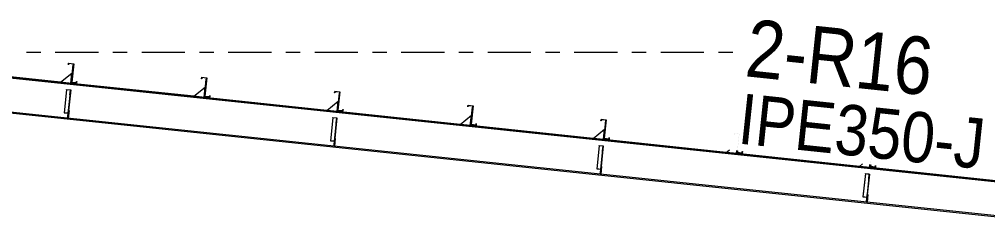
# Model space of a CAD drawing. Header units: millimetres. Extents: x -88 to 735, y -128 to 446.
# Drawn here: x 345.1 to 412.3, y 373.7 to 387.6 of the extents above; entities that cross this region are included whole.
import ezdxf

# ---------------------------------------------------------------- set-up
doc = ezdxf.new("R2010")
doc.units = ezdxf.units.MM
for name, pattern in [('XKITLINE00', [0]), ('XKITLINE02', [4, 2, -2]), ('XKITLINE03', [6, 3, -1, 1, -1])]:
    doc.linetypes.add(name, pattern=pattern)
for name, color, linetype, lineweight in [('Part', 2, 'Continuous', 0), ('PartMark', 7, 'Continuous', 0), ('S-grid', 1, 'Continuous', 0)]:
    doc.layers.add(name, color=color, linetype=linetype, lineweight=lineweight)
doc.styles.add('ARIAL', font='ARIAL.TTF')

# ---------------------------------------------------------------- blocks, each defined once
blk = doc.blocks.new('*A549')
at = {"layer": 'Part'}
blk.add_hatch(color=3, dxfattribs=at).paths.add_polyline_path([(348.378, 382.749), (348.38, 382.766), (348.664, 382.736), (348.628, 382.392), (348.613, 382.394), (348.648, 382.721)], flags=17)
blk = doc.blocks.new('*A550')
at = {"layer": 'Part'}
blk.add_hatch(color=3, dxfattribs=at).paths.add_polyline_path([(366.847, 380.801), (366.849, 380.818), (367.133, 380.788), (367.097, 380.444), (367.082, 380.446), (367.117, 380.773)], flags=17)
blk = doc.blocks.new('*A551')
at = {"layer": 'Part'}
blk.add_hatch(color=3, dxfattribs=at).paths.add_polyline_path([(385.316, 378.853), (385.318, 378.87), (385.602, 378.84), (385.566, 378.496), (385.551, 378.498), (385.586, 378.825)], flags=17)
blk = doc.blocks.new('*A576')
at = {"layer": 'Part'}
blk.add_hatch(color=3, dxfattribs=at).paths.add_polyline_path([(404.469, 377.389), (404.479, 377.483), (404.492, 377.481), (404.481, 377.375), (404.126, 377.412), (404.261, 378.692), (403.931, 378.727), (403.921, 378.633), (403.908, 378.635), (403.92, 378.741), (404.275, 378.704), (404.14, 377.424)], flags=17)
blk = doc.blocks.new('*A577')
at = {"layer": 'Part'}
blk.add_hatch(color=3, dxfattribs=at).paths.add_polyline_path([(404.469, 377.389), (404.479, 377.483), (404.492, 377.481), (404.481, 377.375), (404.126, 377.412), (404.261, 378.692), (403.931, 378.727), (403.921, 378.633), (403.908, 378.635), (403.92, 378.741), (404.275, 378.704), (404.14, 377.424)], flags=17)
blk = doc.blocks.new('*A578')
at = {"layer": 'Part'}
blk.add_hatch(color=3, dxfattribs=at).paths.add_polyline_path([(395.235, 378.363), (395.245, 378.457), (395.258, 378.455), (395.246, 378.349), (394.891, 378.386), (395.026, 379.666), (394.697, 379.701), (394.687, 379.607), (394.674, 379.609), (394.685, 379.715), (395.04, 379.678), (394.905, 378.398)], flags=17)
blk = doc.blocks.new('*A579')
at = {"layer": 'Part'}
blk.add_hatch(color=3, dxfattribs=at).paths.add_polyline_path([(395.235, 378.363), (395.245, 378.457), (395.258, 378.455), (395.246, 378.349), (394.891, 378.386), (395.026, 379.666), (394.697, 379.701), (394.687, 379.607), (394.674, 379.609), (394.685, 379.715), (395.04, 379.678), (394.905, 378.398)], flags=17)
blk = doc.blocks.new('*A580')
at = {"layer": 'Part'}
blk.add_hatch(color=3, dxfattribs=at).paths.add_polyline_path([(386, 379.337), (386.01, 379.431), (386.023, 379.429), (386.012, 379.323), (385.657, 379.36), (385.792, 380.64), (385.462, 380.675), (385.452, 380.581), (385.439, 380.583), (385.451, 380.689), (385.806, 380.652), (385.671, 379.372)], flags=17)
blk = doc.blocks.new('*A581')
at = {"layer": 'Part'}
blk.add_hatch(color=3, dxfattribs=at).paths.add_polyline_path([(386, 379.337), (386.01, 379.431), (386.023, 379.429), (386.012, 379.323), (385.657, 379.36), (385.792, 380.64), (385.462, 380.675), (385.452, 380.581), (385.439, 380.583), (385.451, 380.689), (385.806, 380.652), (385.671, 379.372)], flags=17)
blk = doc.blocks.new('*A582')
at = {"layer": 'Part'}
blk.add_hatch(color=3, dxfattribs=at).paths.add_polyline_path([(376.766, 380.311), (376.776, 380.405), (376.789, 380.403), (376.777, 380.297), (376.422, 380.334), (376.557, 381.614), (376.228, 381.649), (376.218, 381.555), (376.205, 381.557), (376.216, 381.663), (376.571, 381.626), (376.436, 380.346)], flags=17)
blk = doc.blocks.new('*A583')
at = {"layer": 'Part'}
blk.add_hatch(color=3, dxfattribs=at).paths.add_polyline_path([(376.766, 380.311), (376.776, 380.405), (376.789, 380.403), (376.777, 380.297), (376.422, 380.334), (376.557, 381.614), (376.228, 381.649), (376.218, 381.555), (376.205, 381.557), (376.216, 381.663), (376.571, 381.626), (376.436, 380.346)], flags=17)
blk = doc.blocks.new('*A584')
at = {"layer": 'Part'}
blk.add_hatch(color=3, dxfattribs=at).paths.add_polyline_path([(349.062, 383.233), (349.072, 383.327), (349.085, 383.326), (349.074, 383.219), (348.719, 383.256), (348.854, 384.536), (348.524, 384.571), (348.514, 384.477), (348.501, 384.479), (348.513, 384.585), (348.868, 384.548), (348.733, 383.268)], flags=17)
blk = doc.blocks.new('*A586')
at = {"layer": 'Part'}
blk.add_hatch(color=3, dxfattribs=at).paths.add_polyline_path([(367.531, 381.285), (367.541, 381.379), (367.554, 381.377), (367.543, 381.271), (367.188, 381.308), (367.323, 382.588), (366.993, 382.623), (366.983, 382.529), (366.97, 382.531), (366.982, 382.637), (367.337, 382.6), (367.202, 381.32)], flags=17)
blk = doc.blocks.new('*A587')
at = {"layer": 'Part'}
blk.add_hatch(color=3, dxfattribs=at).paths.add_polyline_path([(367.531, 381.285), (367.541, 381.379), (367.554, 381.377), (367.543, 381.271), (367.188, 381.308), (367.323, 382.588), (366.993, 382.623), (366.983, 382.529), (366.97, 382.531), (366.982, 382.637), (367.337, 382.6), (367.202, 381.32)], flags=17)
blk = doc.blocks.new('*A588')
at = {"layer": 'Part'}
blk.add_hatch(color=3, dxfattribs=at).paths.add_polyline_path([(358.297, 382.259), (358.307, 382.353), (358.32, 382.352), (358.308, 382.245), (357.953, 382.282), (358.088, 383.562), (357.759, 383.597), (357.749, 383.503), (357.736, 383.505), (357.747, 383.611), (358.102, 383.574), (357.967, 382.294)], flags=17)
blk = doc.blocks.new('*A589')
at = {"layer": 'Part'}
blk.add_hatch(color=3, dxfattribs=at).paths.add_polyline_path([(358.297, 382.259), (358.307, 382.353), (358.32, 382.352), (358.308, 382.245), (357.953, 382.282), (358.088, 383.562), (357.759, 383.597), (357.749, 383.503), (357.736, 383.505), (357.747, 383.611), (358.102, 383.574), (357.967, 382.294)], flags=17)
blk = doc.blocks.new('*A590')
at = {"layer": 'Part'}
blk.add_hatch(color=3, dxfattribs=at).paths.add_polyline_path([(349.062, 383.233), (349.072, 383.327), (349.085, 383.326), (349.074, 383.219), (348.719, 383.256), (348.854, 384.536), (348.524, 384.571), (348.514, 384.477), (348.501, 384.479), (348.513, 384.585), (348.868, 384.548), (348.733, 383.268)], flags=17)
blk = doc.blocks.new('*A592')
at = {"layer": 'Part'}
blk.add_hatch(color=3, dxfattribs=at).paths.add_polyline_path([(403.785, 376.905), (403.787, 376.922), (404.071, 376.892), (404.034, 376.548), (404.02, 376.55), (404.055, 376.876)], flags=17)
blk = doc.blocks.new('*A2058')
at = {"layer": 'S-grid', "color": 1, "linetype": 'XKITLINE03', "lineweight": 0}
blk.add_line((-48.412, 385.368), (395.032, 385.368), dxfattribs=at)
blk = doc.blocks.new('*A2416')
at = {"layer": 'Part', "color": 7, "linetype": 'XKITLINE02', "lineweight": 0}
for p, q in [((329.781, 382.668), (329.781, 385.004)), ((329.781, 385.004), (330.596, 385.004)), ((330.611, 385.016), (330.596, 385.004)), ((330.611, 385.016), (330.697, 385.085)), ((331.308, 385.021), (330.697, 385.085)), ((330.697, 385.085), (330.697, 385.085)), ((339.477, 384.159), (338.731, 384.238)), ((348.711, 383.185), (347.965, 383.264)), ((331.046, 382.535), (330.761, 382.565)), ((331.054, 382.613), (330.77, 382.643)), ((357.946, 382.211), (357.2, 382.29)), ((367.18, 381.237), (366.434, 381.316)), ((376.415, 380.263), (375.669, 380.342)), ((385.649, 379.289), (384.903, 379.368)), ((394.884, 378.315), (394.138, 378.394)), ((404.118, 377.341), (403.372, 377.42)), ((413.353, 376.367), (412.607, 376.446)), ((414.774, 376.217), (413.815, 376.318)), ((414.881, 376.206), (414.618, 373.72))]:
    blk.add_line(p, q, dxfattribs=at)
at = {"layer": 'Part', "color": 2, "linetype": 'XKITLINE00', "lineweight": 0}
for p, q in [((330.611, 385.016), (330.697, 385.085)), ((414.872, 376.128), (330.611, 385.016)), ((330.697, 385.085), (414.881, 376.206)), ((338.731, 384.238), (331.308, 385.021)), ((347.965, 383.264), (339.477, 384.159)), ((357.2, 382.29), (348.711, 383.185)), ((330.77, 382.643), (329.781, 382.747)), ((330.761, 382.565), (329.781, 382.668)), ((414.618, 373.72), (331.046, 382.535)), ((414.627, 373.798), (331.054, 382.613)), ((366.434, 381.316), (357.946, 382.211)), ((375.669, 380.342), (367.18, 381.237)), ((384.903, 379.368), (376.415, 380.263)), ((394.138, 378.394), (385.649, 379.289)), ((403.372, 377.42), (394.884, 378.315)), ((412.607, 376.446), (404.118, 377.341)), ((413.815, 376.318), (413.353, 376.367)), ((414.881, 376.206), (414.774, 376.217))]:
    blk.add_line(p, q, dxfattribs=at)
blk = doc.blocks.new('*A2482')
at = {"layer": 'Part', "color": 7, "linetype": 'XKITLINE02', "lineweight": 0}
for p, q in [((348.38, 382.766), (348.21, 381.154)), ((348.648, 382.721), (348.456, 380.902)), ((348.47, 380.901), (348.664, 382.736)), ((348.21, 381.154), (348.48, 381.125)), ((348.211, 381.165), (348.495, 381.135)), ((348.456, 380.902), (348.47, 380.901))]:
    blk.add_line(p, q, dxfattribs=at)
blk = doc.blocks.new('*A2483')
at = {"layer": 'Part', "color": 7, "linetype": 'XKITLINE02', "lineweight": 0}
for p, q in [((348.513, 381.31), (348.457, 380.777)), ((348.468, 380.884), (348.504, 380.88)), ((348.493, 380.774), (348.549, 381.306)), ((348.549, 381.306), (348.513, 381.31)), ((348.457, 380.777), (348.493, 380.774))]:
    blk.add_line(p, q, dxfattribs=at)
blk = doc.blocks.new('*A2484')
at = {"layer": 'Part', "color": 2, "linetype": 'XKITLINE00', "lineweight": 0}
for p, q in [((348.378, 382.749), (348.21, 381.154)), ((348.378, 382.749), (348.38, 382.766)), ((348.648, 382.721), (348.378, 382.749)), ((348.38, 382.766), (348.664, 382.736)), ((348.613, 382.394), (348.456, 380.902)), ((348.664, 382.736), (348.489, 381.077)), ((348.613, 382.394), (348.648, 382.721)), ((348.628, 382.392), (348.613, 382.394)), ((348.21, 381.154), (348.48, 381.125)), ((348.456, 380.902), (348.47, 380.901))]:
    blk.add_line(p, q, dxfattribs=at)
at = {"layer": 'Part', "color": 7, "linetype": 'XKITLINE02', "lineweight": 0}
for p, q in [((348.211, 381.165), (348.495, 381.135)), ((348.489, 381.077), (348.47, 380.901))]:
    blk.add_line(p, q, dxfattribs=at)
blk = doc.blocks.new('*A2485')
at = {"layer": 'Part', "color": 2, "linetype": 'XKITLINE00', "lineweight": 0}
for p, q in [((348.457, 380.777), (348.489, 381.077)), ((348.549, 381.306), (348.493, 380.774)), ((348.513, 381.31), (348.549, 381.306))]:
    blk.add_line(p, q, dxfattribs=at)
at = {"layer": 'Part', "color": 7, "linetype": 'XKITLINE02', "lineweight": 0}
for p, q in [((348.468, 380.884), (348.504, 380.88)), ((348.489, 381.077), (348.513, 381.31)), ((348.493, 380.774), (348.457, 380.777))]:
    blk.add_line(p, q, dxfattribs=at)
blk = doc.blocks.new('*A2486')
at = {"layer": 'Part', "color": 2, "linetype": 'XKITLINE00', "lineweight": 0}
for p, q in [((347.965, 383.264), (348.751, 383.9)), ((348.676, 383.189), (347.965, 383.264))]:
    blk.add_line(p, q, dxfattribs=at)
at = {"layer": 'Part', "color": 7, "linetype": 'XKITLINE02', "lineweight": 0}
blk.add_line((348.676, 383.189), (348.751, 383.9), dxfattribs=at)
blk = doc.blocks.new('*A2487')
at = {"layer": 'Part', "color": 2, "linetype": 'XKITLINE00', "lineweight": 0}
for p, q in [((357.2, 382.29), (357.985, 382.925)), ((357.91, 382.215), (357.2, 382.29))]:
    blk.add_line(p, q, dxfattribs=at)
at = {"layer": 'Part', "color": 7, "linetype": 'XKITLINE02', "lineweight": 0}
blk.add_line((357.91, 382.215), (357.985, 382.925), dxfattribs=at)
blk = doc.blocks.new('*A2488')
at = {"layer": 'Part', "color": 2, "linetype": 'XKITLINE00', "lineweight": 0}
for p, q in [((358.045, 383.494), (357.91, 382.215)), ((358.081, 383.49), (358.045, 383.494)), ((357.946, 382.211), (357.91, 382.215)), ((357.953, 382.282), (357.946, 382.211))]:
    blk.add_line(p, q, dxfattribs=at)
at = {"layer": 'Part', "color": 7, "linetype": 'XKITLINE02', "lineweight": 0}
blk.add_line((357.953, 382.282), (358.081, 383.49), dxfattribs=at)
blk = doc.blocks.new('*A2489')
at = {"layer": 'Part', "color": 2, "linetype": 'XKITLINE00', "lineweight": 0}
for p, q in [((348.811, 384.468), (348.676, 383.189)), ((348.846, 384.464), (348.811, 384.468)), ((348.711, 383.185), (348.676, 383.189)), ((348.719, 383.256), (348.711, 383.185))]:
    blk.add_line(p, q, dxfattribs=at)
at = {"layer": 'Part', "color": 7, "linetype": 'XKITLINE02', "lineweight": 0}
blk.add_line((348.719, 383.256), (348.846, 384.464), dxfattribs=at)
blk = doc.blocks.new('*A2492')
at = {"layer": 'Part', "color": 7, "linetype": 'XKITLINE02', "lineweight": 0}
for p, q in [((385.318, 378.87), (385.148, 377.258)), ((385.586, 378.825), (385.394, 377.006)), ((385.408, 377.005), (385.602, 378.84)), ((385.148, 377.258), (385.418, 377.229)), ((385.149, 377.269), (385.433, 377.239)), ((385.394, 377.006), (385.408, 377.005))]:
    blk.add_line(p, q, dxfattribs=at)
blk = doc.blocks.new('*A2493')
at = {"layer": 'Part', "color": 7, "linetype": 'XKITLINE02', "lineweight": 0}
for p, q in [((366.849, 380.818), (366.679, 379.206)), ((367.117, 380.773), (366.925, 378.954)), ((366.939, 378.953), (367.133, 380.788)), ((366.679, 379.206), (366.949, 379.177)), ((366.68, 379.217), (366.964, 379.187)), ((366.925, 378.954), (366.939, 378.953))]:
    blk.add_line(p, q, dxfattribs=at)
blk = doc.blocks.new('*A2494')
at = {"layer": 'Part', "color": 2, "linetype": 'XKITLINE00', "lineweight": 0}
for p, q in [((366.847, 380.801), (366.679, 379.206)), ((366.847, 380.801), (366.849, 380.818)), ((367.117, 380.773), (366.847, 380.801)), ((366.849, 380.818), (367.133, 380.788)), ((367.082, 380.446), (366.925, 378.954)), ((367.133, 380.788), (366.958, 379.129)), ((367.082, 380.446), (367.117, 380.773)), ((367.097, 380.444), (367.082, 380.446)), ((366.679, 379.206), (366.949, 379.177)), ((366.925, 378.954), (366.939, 378.953))]:
    blk.add_line(p, q, dxfattribs=at)
at = {"layer": 'Part', "color": 7, "linetype": 'XKITLINE02', "lineweight": 0}
for p, q in [((366.68, 379.217), (366.964, 379.187)), ((366.958, 379.129), (366.939, 378.953))]:
    blk.add_line(p, q, dxfattribs=at)
blk = doc.blocks.new('*A2495')
at = {"layer": 'Part', "color": 7, "linetype": 'XKITLINE02', "lineweight": 0}
for p, q in [((366.982, 379.362), (366.926, 378.829)), ((366.926, 378.829), (366.962, 378.826)), ((366.937, 378.936), (366.973, 378.932)), ((366.962, 378.826), (367.018, 379.358)), ((367.018, 379.358), (366.982, 379.362))]:
    blk.add_line(p, q, dxfattribs=at)
blk = doc.blocks.new('*A2496')
at = {"layer": 'Part', "color": 2, "linetype": 'XKITLINE00', "lineweight": 0}
for p, q in [((367.28, 382.52), (367.145, 381.241)), ((367.315, 382.516), (367.28, 382.52)), ((367.18, 381.237), (367.145, 381.241)), ((367.188, 381.308), (367.18, 381.237))]:
    blk.add_line(p, q, dxfattribs=at)
at = {"layer": 'Part', "color": 7, "linetype": 'XKITLINE02', "lineweight": 0}
blk.add_line((367.188, 381.308), (367.315, 382.516), dxfattribs=at)
blk = doc.blocks.new('*A2497')
at = {"layer": 'Part', "color": 2, "linetype": 'XKITLINE00', "lineweight": 0}
for p, q in [((366.434, 381.316), (367.22, 381.951)), ((367.145, 381.241), (366.434, 381.316))]:
    blk.add_line(p, q, dxfattribs=at)
at = {"layer": 'Part', "color": 7, "linetype": 'XKITLINE02', "lineweight": 0}
blk.add_line((367.145, 381.241), (367.22, 381.951), dxfattribs=at)
blk = doc.blocks.new('*A2498')
at = {"layer": 'Part', "color": 2, "linetype": 'XKITLINE00', "lineweight": 0}
for p, q in [((376.514, 381.546), (376.379, 380.267)), ((376.55, 381.542), (376.514, 381.546)), ((376.415, 380.263), (376.379, 380.267)), ((376.422, 380.334), (376.415, 380.263))]:
    blk.add_line(p, q, dxfattribs=at)
at = {"layer": 'Part', "color": 7, "linetype": 'XKITLINE02', "lineweight": 0}
blk.add_line((376.422, 380.334), (376.55, 381.542), dxfattribs=at)
blk = doc.blocks.new('*A2499')
at = {"layer": 'Part', "color": 2, "linetype": 'XKITLINE00', "lineweight": 0}
for p, q in [((375.669, 380.342), (376.454, 380.977)), ((376.379, 380.267), (375.669, 380.342))]:
    blk.add_line(p, q, dxfattribs=at)
at = {"layer": 'Part', "color": 7, "linetype": 'XKITLINE02', "lineweight": 0}
blk.add_line((376.379, 380.267), (376.454, 380.977), dxfattribs=at)
blk = doc.blocks.new('*A2500')
at = {"layer": 'Part', "color": 2, "linetype": 'XKITLINE00', "lineweight": 0}
for p, q in [((366.926, 378.829), (366.958, 379.129)), ((367.018, 379.358), (366.962, 378.826)), ((366.982, 379.362), (367.018, 379.358))]:
    blk.add_line(p, q, dxfattribs=at)
at = {"layer": 'Part', "color": 7, "linetype": 'XKITLINE02', "lineweight": 0}
for p, q in [((366.962, 378.826), (366.926, 378.829)), ((366.937, 378.936), (366.973, 378.932)), ((366.958, 379.129), (366.982, 379.362))]:
    blk.add_line(p, q, dxfattribs=at)
blk = doc.blocks.new('*A2501')
at = {"layer": 'Part', "color": 2, "linetype": 'XKITLINE00', "lineweight": 0}
for p, q in [((385.749, 380.572), (385.614, 379.293)), ((385.784, 380.568), (385.749, 380.572)), ((385.649, 379.289), (385.614, 379.293)), ((385.657, 379.36), (385.649, 379.289))]:
    blk.add_line(p, q, dxfattribs=at)
at = {"layer": 'Part', "color": 7, "linetype": 'XKITLINE02', "lineweight": 0}
blk.add_line((385.657, 379.36), (385.784, 380.568), dxfattribs=at)
blk = doc.blocks.new('*A2502')
at = {"layer": 'Part', "color": 2, "linetype": 'XKITLINE00', "lineweight": 0}
for p, q in [((384.903, 379.368), (385.689, 380.003)), ((385.614, 379.293), (384.903, 379.368))]:
    blk.add_line(p, q, dxfattribs=at)
at = {"layer": 'Part', "color": 7, "linetype": 'XKITLINE02', "lineweight": 0}
blk.add_line((385.614, 379.293), (385.689, 380.003), dxfattribs=at)
blk = doc.blocks.new('*A2503')
at = {"layer": 'Part', "color": 2, "linetype": 'XKITLINE00', "lineweight": 0}
for p, q in [((385.316, 378.853), (385.148, 377.258)), ((385.316, 378.853), (385.318, 378.87)), ((385.586, 378.825), (385.316, 378.853)), ((385.318, 378.87), (385.602, 378.84)), ((385.602, 378.84), (385.427, 377.181)), ((385.551, 378.498), (385.586, 378.825)), ((385.551, 378.498), (385.394, 377.006)), ((385.551, 378.498), (385.566, 378.496)), ((385.148, 377.258), (385.418, 377.229)), ((385.394, 377.006), (385.408, 377.005))]:
    blk.add_line(p, q, dxfattribs=at)
at = {"layer": 'Part', "color": 7, "linetype": 'XKITLINE02', "lineweight": 0}
for p, q in [((385.149, 377.269), (385.433, 377.239)), ((385.408, 377.005), (385.427, 377.181))]:
    blk.add_line(p, q, dxfattribs=at)
blk = doc.blocks.new('*A2504')
at = {"layer": 'Part', "color": 7, "linetype": 'XKITLINE02', "lineweight": 0}
for p, q in [((385.451, 377.414), (385.395, 376.881)), ((385.395, 376.881), (385.431, 376.878)), ((385.406, 376.988), (385.442, 376.984)), ((385.431, 376.878), (385.487, 377.41)), ((385.487, 377.41), (385.451, 377.414))]:
    blk.add_line(p, q, dxfattribs=at)
blk = doc.blocks.new('*A2505')
at = {"layer": 'Part', "color": 2, "linetype": 'XKITLINE00', "lineweight": 0}
for p, q in [((385.395, 376.881), (385.427, 377.181)), ((385.487, 377.41), (385.431, 376.878)), ((385.451, 377.414), (385.487, 377.41))]:
    blk.add_line(p, q, dxfattribs=at)
at = {"layer": 'Part', "color": 7, "linetype": 'XKITLINE02', "lineweight": 0}
for p, q in [((385.431, 376.878), (385.395, 376.881)), ((385.406, 376.988), (385.442, 376.984)), ((385.427, 377.181), (385.451, 377.414))]:
    blk.add_line(p, q, dxfattribs=at)
blk = doc.blocks.new('*A2507')
at = {"layer": 'Part', "color": 2, "linetype": 'XKITLINE00', "lineweight": 0}
blk.add_line((403.592, 377.598), (403.372, 377.42), dxfattribs=at)
at = {"layer": 'Part', "color": 7, "linetype": 'XKITLINE02', "lineweight": 0}
for p, q in [((404.083, 377.345), (404.104, 377.544)), ((403.372, 377.42), (404.083, 377.345))]:
    blk.add_line(p, q, dxfattribs=at)
blk = doc.blocks.new('*A2508')
at = {"layer": 'Part', "color": 2, "linetype": 'XKITLINE00', "lineweight": 0}
for p, q in [((404.104, 377.544), (404.083, 377.345)), ((404.126, 377.412), (404.118, 377.341))]:
    blk.add_line(p, q, dxfattribs=at)
at = {"layer": 'Part', "color": 7, "linetype": 'XKITLINE02', "lineweight": 0}
for p, q in [((404.126, 377.412), (404.139, 377.54)), ((404.118, 377.341), (404.083, 377.345))]:
    blk.add_line(p, q, dxfattribs=at)
blk = doc.blocks.new('*A2509')
at = {"layer": 'Part', "color": 2, "linetype": 'XKITLINE00', "lineweight": 0}
for p, q in [((394.138, 378.394), (394.358, 378.572)), ((394.848, 378.319), (394.138, 378.394))]:
    blk.add_line(p, q, dxfattribs=at)
at = {"layer": 'Part', "color": 7, "linetype": 'XKITLINE02', "lineweight": 0}
blk.add_line((394.848, 378.319), (394.869, 378.518), dxfattribs=at)
blk = doc.blocks.new('*A2510')
at = {"layer": 'Part', "color": 2, "linetype": 'XKITLINE00', "lineweight": 0}
for p, q in [((394.869, 378.518), (394.848, 378.319)), ((394.884, 378.315), (394.848, 378.319)), ((394.891, 378.386), (394.884, 378.315))]:
    blk.add_line(p, q, dxfattribs=at)
at = {"layer": 'Part', "color": 7, "linetype": 'XKITLINE02', "lineweight": 0}
blk.add_line((394.891, 378.386), (394.905, 378.514), dxfattribs=at)
blk = doc.blocks.new('*A2581')
at = {"layer": 'Part', "color": 2, "linetype": 'XKITLINE00', "lineweight": 0}
for p, q in [((404.126, 377.412), (404.139, 377.54)), ((404.152, 377.539), (404.14, 377.424)), ((404.469, 377.389), (404.479, 377.483)), ((404.479, 377.483), (404.492, 377.481)), ((404.492, 377.481), (404.481, 377.375)), ((404.481, 377.375), (404.126, 377.412)), ((404.14, 377.424), (404.469, 377.389))]:
    blk.add_line(p, q, dxfattribs=at)
blk = doc.blocks.new('*A2582')
at = {"layer": 'Part', "color": 2, "linetype": 'XKITLINE00', "lineweight": 0}
for p, q in [((404.126, 377.412), (404.139, 377.54)), ((404.152, 377.539), (404.14, 377.424)), ((404.469, 377.389), (404.479, 377.483)), ((404.479, 377.483), (404.492, 377.481)), ((404.492, 377.481), (404.481, 377.375)), ((404.481, 377.375), (404.126, 377.412)), ((404.14, 377.424), (404.469, 377.389))]:
    blk.add_line(p, q, dxfattribs=at)
blk = doc.blocks.new('*A2583')
at = {"layer": 'Part', "color": 2, "linetype": 'XKITLINE00', "lineweight": 0}
for p, q in [((394.891, 378.386), (394.905, 378.514)), ((395.246, 378.349), (394.891, 378.386)), ((394.917, 378.513), (394.905, 378.398)), ((394.905, 378.398), (395.235, 378.363)), ((395.235, 378.363), (395.245, 378.457)), ((395.245, 378.457), (395.258, 378.455)), ((395.258, 378.455), (395.246, 378.349))]:
    blk.add_line(p, q, dxfattribs=at)
blk = doc.blocks.new('*A2584')
at = {"layer": 'Part', "color": 2, "linetype": 'XKITLINE00', "lineweight": 0}
for p, q in [((394.891, 378.386), (394.905, 378.514)), ((395.246, 378.349), (394.891, 378.386)), ((394.917, 378.513), (394.905, 378.398)), ((394.905, 378.398), (395.235, 378.363)), ((395.235, 378.363), (395.245, 378.457)), ((395.245, 378.457), (395.258, 378.455)), ((395.258, 378.455), (395.246, 378.349))]:
    blk.add_line(p, q, dxfattribs=at)
blk = doc.blocks.new('*A2585')
at = {"layer": 'Part', "color": 2, "linetype": 'XKITLINE00', "lineweight": 0}
for p, q in [((385.439, 380.583), (385.451, 380.689)), ((385.452, 380.581), (385.439, 380.583)), ((385.451, 380.689), (385.806, 380.652)), ((385.462, 380.675), (385.452, 380.581)), ((385.792, 380.64), (385.462, 380.675)), ((385.657, 379.36), (385.792, 380.64)), ((385.806, 380.652), (385.671, 379.372)), ((386.012, 379.323), (385.657, 379.36)), ((385.671, 379.372), (386, 379.337)), ((386, 379.337), (386.01, 379.431)), ((386.01, 379.431), (386.023, 379.429)), ((386.023, 379.429), (386.012, 379.323))]:
    blk.add_line(p, q, dxfattribs=at)
blk = doc.blocks.new('*A2586')
at = {"layer": 'Part', "color": 2, "linetype": 'XKITLINE00', "lineweight": 0}
for p, q in [((385.439, 380.583), (385.451, 380.689)), ((385.452, 380.581), (385.439, 380.583)), ((385.451, 380.689), (385.806, 380.652)), ((385.462, 380.675), (385.452, 380.581)), ((385.792, 380.64), (385.462, 380.675)), ((385.657, 379.36), (385.792, 380.64)), ((385.806, 380.652), (385.671, 379.372)), ((386.012, 379.323), (385.657, 379.36)), ((385.671, 379.372), (386, 379.337)), ((386, 379.337), (386.01, 379.431)), ((386.01, 379.431), (386.023, 379.429)), ((386.023, 379.429), (386.012, 379.323))]:
    blk.add_line(p, q, dxfattribs=at)
blk = doc.blocks.new('*A2587')
at = {"layer": 'Part', "color": 2, "linetype": 'XKITLINE00', "lineweight": 0}
for p, q in [((376.205, 381.557), (376.216, 381.663)), ((376.218, 381.555), (376.205, 381.557)), ((376.216, 381.663), (376.571, 381.626)), ((376.228, 381.649), (376.218, 381.555)), ((376.557, 381.614), (376.228, 381.649)), ((376.422, 380.334), (376.557, 381.614)), ((376.571, 381.626), (376.436, 380.346)), ((376.777, 380.297), (376.422, 380.334)), ((376.436, 380.346), (376.766, 380.311)), ((376.766, 380.311), (376.776, 380.405)), ((376.776, 380.405), (376.789, 380.403)), ((376.789, 380.403), (376.777, 380.297))]:
    blk.add_line(p, q, dxfattribs=at)
blk = doc.blocks.new('*A2588')
at = {"layer": 'Part', "color": 2, "linetype": 'XKITLINE00', "lineweight": 0}
for p, q in [((376.205, 381.557), (376.216, 381.663)), ((376.218, 381.555), (376.205, 381.557)), ((376.216, 381.663), (376.571, 381.626)), ((376.228, 381.649), (376.218, 381.555)), ((376.557, 381.614), (376.228, 381.649)), ((376.422, 380.334), (376.557, 381.614)), ((376.571, 381.626), (376.436, 380.346)), ((376.777, 380.297), (376.422, 380.334)), ((376.436, 380.346), (376.766, 380.311)), ((376.766, 380.311), (376.776, 380.405)), ((376.776, 380.405), (376.789, 380.403)), ((376.789, 380.403), (376.777, 380.297))]:
    blk.add_line(p, q, dxfattribs=at)
blk = doc.blocks.new('*A2589')
at = {"layer": 'Part', "color": 2, "linetype": 'XKITLINE00', "lineweight": 0}
for p, q in [((348.501, 384.479), (348.513, 384.585)), ((348.514, 384.477), (348.501, 384.479)), ((348.513, 384.585), (348.868, 384.548)), ((348.524, 384.571), (348.514, 384.477)), ((348.854, 384.536), (348.524, 384.571)), ((348.719, 383.256), (348.854, 384.536)), ((348.868, 384.548), (348.733, 383.268)), ((349.074, 383.219), (348.719, 383.256)), ((348.733, 383.268), (349.062, 383.233)), ((349.062, 383.233), (349.072, 383.327)), ((349.072, 383.327), (349.085, 383.326)), ((349.085, 383.326), (349.074, 383.219))]:
    blk.add_line(p, q, dxfattribs=at)
blk = doc.blocks.new('*A2591')
at = {"layer": 'Part', "color": 2, "linetype": 'XKITLINE00', "lineweight": 0}
for p, q in [((366.97, 382.531), (366.982, 382.637)), ((366.983, 382.529), (366.97, 382.531)), ((366.982, 382.637), (367.337, 382.6)), ((366.993, 382.623), (366.983, 382.529)), ((367.323, 382.588), (366.993, 382.623)), ((367.188, 381.308), (367.323, 382.588)), ((367.337, 382.6), (367.202, 381.32)), ((367.543, 381.271), (367.188, 381.308)), ((367.202, 381.32), (367.531, 381.285)), ((367.531, 381.285), (367.541, 381.379)), ((367.541, 381.379), (367.554, 381.377)), ((367.554, 381.377), (367.543, 381.271))]:
    blk.add_line(p, q, dxfattribs=at)
blk = doc.blocks.new('*A2592')
at = {"layer": 'Part', "color": 2, "linetype": 'XKITLINE00', "lineweight": 0}
for p, q in [((366.97, 382.531), (366.982, 382.637)), ((366.983, 382.529), (366.97, 382.531)), ((366.982, 382.637), (367.337, 382.6)), ((366.993, 382.623), (366.983, 382.529)), ((367.323, 382.588), (366.993, 382.623)), ((367.188, 381.308), (367.323, 382.588)), ((367.337, 382.6), (367.202, 381.32)), ((367.543, 381.271), (367.188, 381.308)), ((367.202, 381.32), (367.531, 381.285)), ((367.531, 381.285), (367.541, 381.379)), ((367.541, 381.379), (367.554, 381.377)), ((367.554, 381.377), (367.543, 381.271))]:
    blk.add_line(p, q, dxfattribs=at)
blk = doc.blocks.new('*A2593')
at = {"layer": 'Part', "color": 2, "linetype": 'XKITLINE00', "lineweight": 0}
for p, q in [((357.736, 383.505), (357.747, 383.611)), ((357.747, 383.611), (358.102, 383.574)), ((357.759, 383.597), (357.749, 383.503)), ((358.088, 383.562), (357.759, 383.597)), ((357.953, 382.282), (358.088, 383.562)), ((358.102, 383.574), (357.967, 382.294)), ((357.749, 383.503), (357.736, 383.505)), ((358.308, 382.245), (357.953, 382.282)), ((357.967, 382.294), (358.297, 382.259)), ((358.297, 382.259), (358.307, 382.353)), ((358.307, 382.353), (358.32, 382.352)), ((358.32, 382.352), (358.308, 382.245))]:
    blk.add_line(p, q, dxfattribs=at)
blk = doc.blocks.new('*A2594')
at = {"layer": 'Part', "color": 2, "linetype": 'XKITLINE00', "lineweight": 0}
for p, q in [((357.736, 383.505), (357.747, 383.611)), ((357.747, 383.611), (358.102, 383.574)), ((357.759, 383.597), (357.749, 383.503)), ((358.088, 383.562), (357.759, 383.597)), ((357.953, 382.282), (358.088, 383.562)), ((358.102, 383.574), (357.967, 382.294)), ((357.749, 383.503), (357.736, 383.505)), ((358.308, 382.245), (357.953, 382.282)), ((357.967, 382.294), (358.297, 382.259)), ((358.297, 382.259), (358.307, 382.353)), ((358.307, 382.353), (358.32, 382.352)), ((358.32, 382.352), (358.308, 382.245))]:
    blk.add_line(p, q, dxfattribs=at)
blk = doc.blocks.new('*A2595')
at = {"layer": 'Part', "color": 2, "linetype": 'XKITLINE00', "lineweight": 0}
for p, q in [((348.501, 384.479), (348.513, 384.585)), ((348.514, 384.477), (348.501, 384.479)), ((348.513, 384.585), (348.868, 384.548)), ((348.524, 384.571), (348.514, 384.477)), ((348.854, 384.536), (348.524, 384.571)), ((348.719, 383.256), (348.854, 384.536)), ((348.868, 384.548), (348.733, 383.268)), ((349.074, 383.219), (348.719, 383.256)), ((348.733, 383.268), (349.062, 383.233)), ((349.062, 383.233), (349.072, 383.327)), ((349.072, 383.327), (349.085, 383.326)), ((349.085, 383.326), (349.074, 383.219))]:
    blk.add_line(p, q, dxfattribs=at)
blk = doc.blocks.new('*A2597')
at = {"layer": 'Part', "color": 7, "linetype": 'XKITLINE02', "lineweight": 0}
for p, q in [((403.896, 375.233), (403.92, 375.466)), ((403.9, 374.929), (403.864, 374.933)), ((403.875, 375.04), (403.911, 375.036))]:
    blk.add_line(p, q, dxfattribs=at)
at = {"layer": 'Part', "color": 2, "linetype": 'XKITLINE00', "lineweight": 0}
for p, q in [((403.956, 375.462), (403.9, 374.929)), ((403.92, 375.466), (403.956, 375.462)), ((403.864, 374.933), (403.896, 375.233))]:
    blk.add_line(p, q, dxfattribs=at)
blk = doc.blocks.new('*A2598')
at = {"layer": 'Part', "color": 7, "linetype": 'XKITLINE02', "lineweight": 0}
for p, q in [((403.92, 375.466), (403.864, 374.933)), ((403.9, 374.929), (403.956, 375.462)), ((403.956, 375.462), (403.92, 375.466)), ((403.864, 374.933), (403.9, 374.929)), ((403.875, 375.04), (403.911, 375.036))]:
    blk.add_line(p, q, dxfattribs=at)
blk = doc.blocks.new('*A2599')
at = {"layer": 'Part', "color": 7, "linetype": 'XKITLINE02', "lineweight": 0}
for p, q in [((403.787, 376.922), (403.617, 375.31)), ((404.055, 376.876), (403.863, 375.058)), ((403.877, 375.057), (404.071, 376.892)), ((403.617, 375.31), (403.886, 375.281)), ((403.618, 375.321), (403.902, 375.291)), ((403.863, 375.058), (403.877, 375.057))]:
    blk.add_line(p, q, dxfattribs=at)
blk = doc.blocks.new('*A2600')
at = {"layer": 'Part', "color": 2, "linetype": 'XKITLINE00', "lineweight": 0}
for p, q in [((403.785, 376.905), (403.617, 375.31)), ((403.785, 376.905), (403.787, 376.922)), ((404.055, 376.876), (403.785, 376.905)), ((403.787, 376.922), (404.071, 376.892)), ((404.071, 376.892), (403.896, 375.233)), ((404.02, 376.55), (404.055, 376.876)), ((404.02, 376.55), (403.863, 375.058)), ((404.034, 376.548), (404.02, 376.55)), ((403.617, 375.31), (403.886, 375.281)), ((403.863, 375.058), (403.877, 375.057))]:
    blk.add_line(p, q, dxfattribs=at)
at = {"layer": 'Part', "color": 7, "linetype": 'XKITLINE02', "lineweight": 0}
for p, q in [((403.618, 375.321), (403.902, 375.291)), ((403.896, 375.233), (403.877, 375.057))]:
    blk.add_line(p, q, dxfattribs=at)
blk = doc.blocks.new('*A2709')
at = {"layer": 'PartMark', "color": 3, "style": 'ARIAL', "width": 0.85}
blk.add_text('2-R16', height=4, rotation=-6.02179, dxfattribs=at).set_placement((395.358, 383.695))
at = {"layer": 'PartMark', "color": 7, "style": 'ARIAL', "width": 0.85}
blk.add_text('IPE350-J', height=3.5, rotation=-6.02179, dxfattribs=at).set_placement((394.865, 379.021))

msp = doc.modelspace()

# ---------------------------------------------------------------- block references
at = {"lineweight": 0}
for name in ['*A2709', '*A2058', '*A2416', '*A584', '*A590', '*A2589', '*A2595', '*A2489', '*A2486', '*A588', '*A589', '*A2593', '*A2594', '*A2487', '*A2488', '*A2482', '*A2484', '*A549', '*A586', '*A587', '*A2591', '*A2592', '*A2496', '*A2497', '*A582', '*A583', '*A2587', '*A2588', '*A2498', '*A2483', '*A2485', '*A2499', '*A2493', '*A2494', '*A550', '*A580', '*A581', '*A2585', '*A2586', '*A2501', '*A2502', '*A578', '*A579', '*A2495', '*A2500', '*A2492', '*A2503', '*A551', '*A2509', '*A2510', '*A2583', '*A2584', '*A576', '*A577', '*A2507', '*A2508', '*A2581', '*A2582', '*A2504', '*A2505', '*A2599', '*A2600', '*A592', '*A2597', '*A2598']:
    msp.add_blockref(name, (0, 0), dxfattribs=at)

doc.saveas('drawing.dxf')
